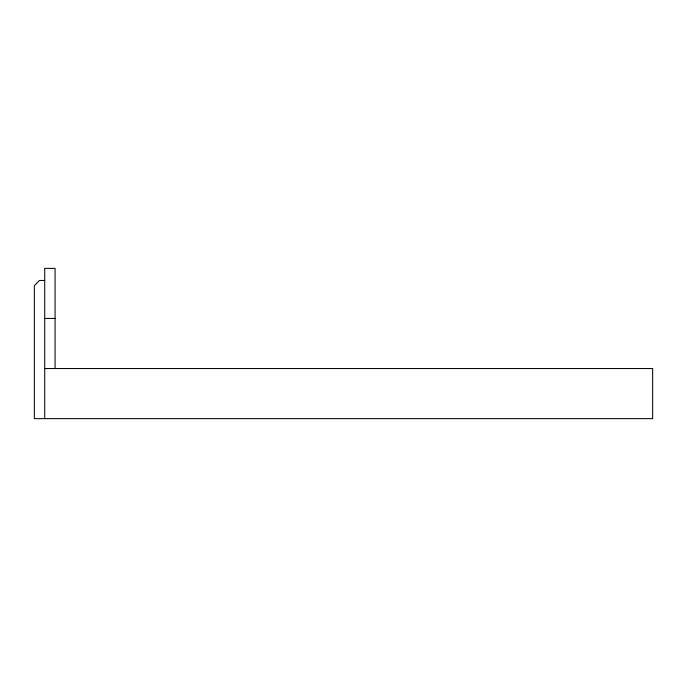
<?xml version="1.0" encoding="UTF-8"?>
<svg xmlns="http://www.w3.org/2000/svg" width="687" height="687" viewBox="0 0 687 687"><rect width="100%" height="100%" fill="white"/><g stroke="black" fill="none" stroke-linecap="round" stroke-linejoin="round"><path stroke-width="1.03" d="M44.715 280.459L39.528 280.459L34.35 285.646L34.35 418.632L652.65 418.632L652.65 368.541L44.715 368.541M44.715 318.459L55.072 318.459M55.072 368.541L55.072 268.368L44.715 268.368L44.715 418.632"/></g></svg>
